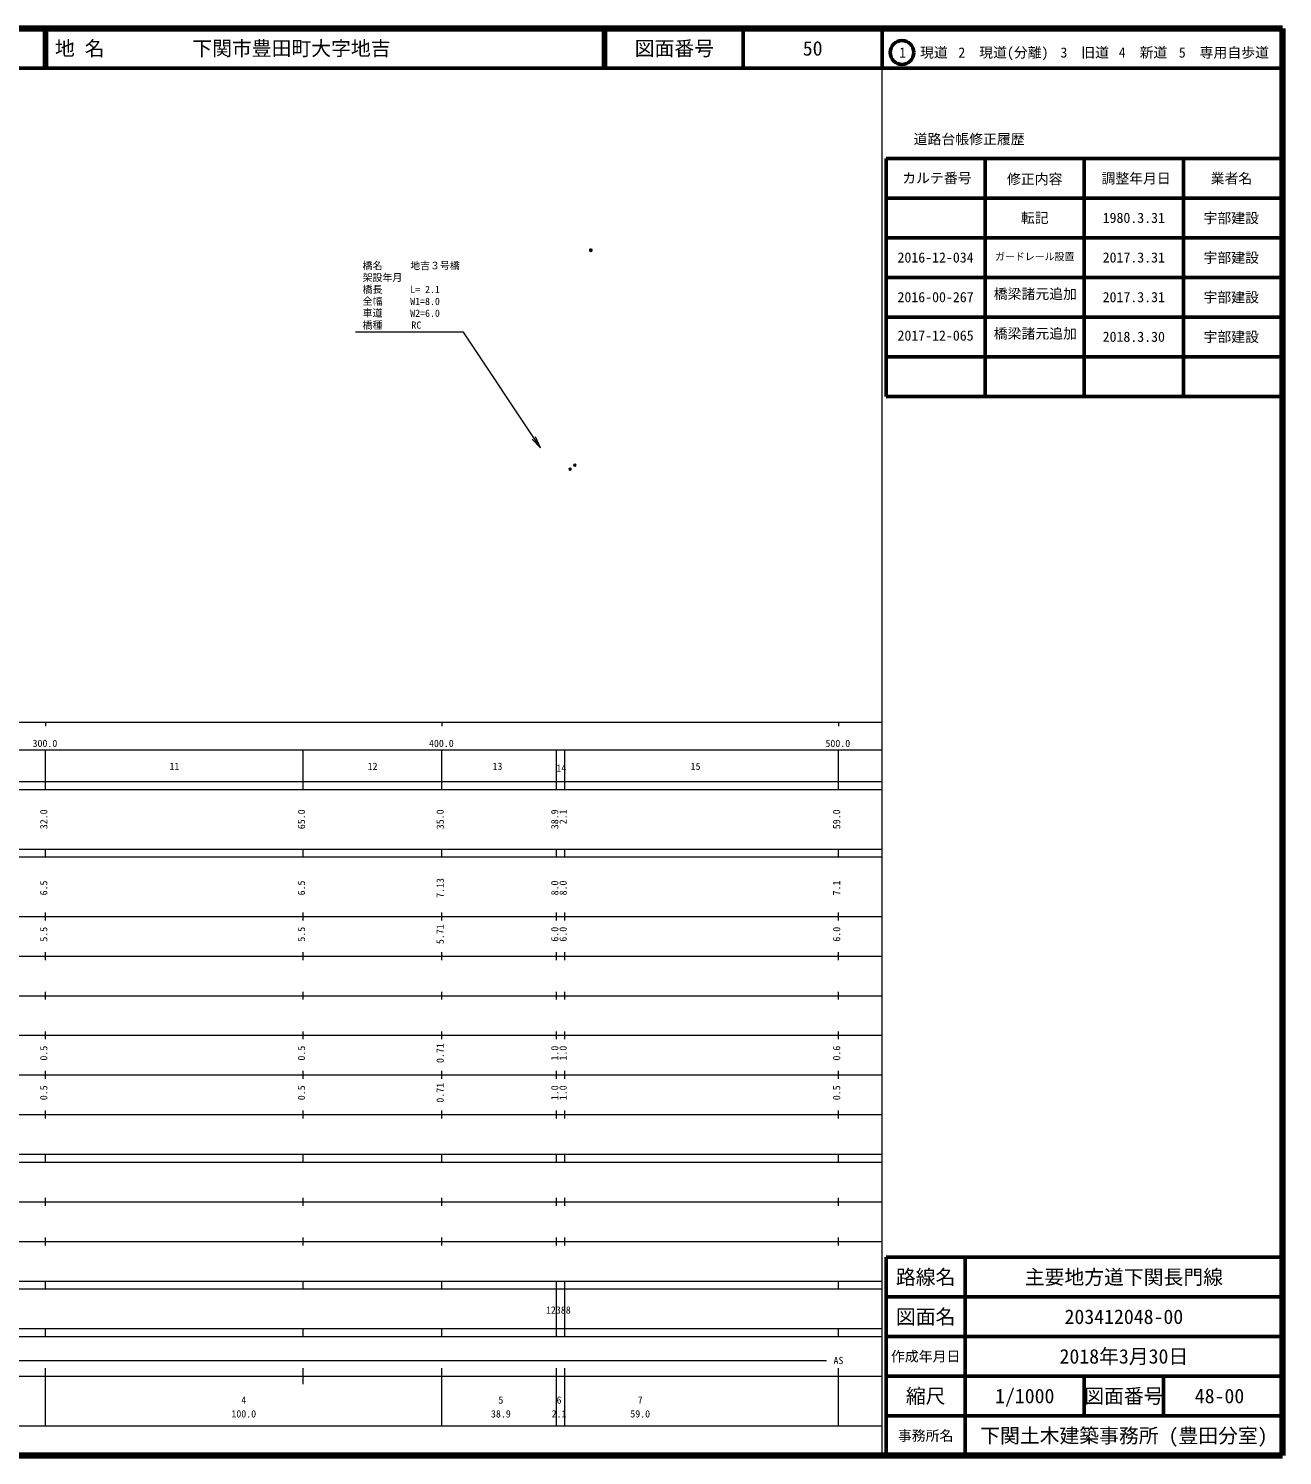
# Model space of a CAD drawing. Units: millimetres, scale not verified. Extents: x 40000 to 680000, y 20000 to 380000.
# Drawn here: x 363711 to 680000, y 20000 to 380000 of the extents above; entities that cross this region are included whole.
import ezdxf
from ezdxf.enums import TextEntityAlignment as Align

# ---------------------------------------------------------------- set-up
doc = ezdxf.new("R2010")
doc.units = ezdxf.units.MM
doc.header["$LTSCALE"] = 1000
doc.header["$PDMODE"] = 32
doc.header["$PDSIZE"] = 500
for name, color, linetype, lineweight in [('M-TTL', 2, 'Continuous', 140), ('M-TTL-FRAM', 2, 'Continuous', 50), ('M-TTL-LINE', 7, 'Continuous', 50), ('名称未設定-18', 7, 'Continuous', 13), ('名称未設定-21', 7, 'Continuous', 13)]:
    doc.layers.add(name, color=color, linetype=linetype, lineweight=lineweight)
doc.layers.add('M-TTL-TXT', color=7, linetype='Continuous')
doc.layers.add('名称未設定-20', color=6, linetype='Continuous')
doc.styles.add('ＭＳ ゴシック', font='')
doc.styles.get('ＭＳ ゴシック').set_extended_font_data('MS Gothic')

# ---------------------------------------------------------------- blocks, each defined once
blk = doc.blocks.new('open_arrow')
at = {"color": 0, "linetype": 'Continuous', "lineweight": -2}
blk.add_lwpolyline([(7.5, 1.25), (0, 0), (7.5, -1.25)], dxfattribs=at)

msp = doc.modelspace()

# ---------------------------------------------------------------- linework, layer by layer
at = {"layer": 'M-TTL'}
for p, q in [((680000, 380000), (40000, 380000)), ((680000, 20000), (680000, 380000)), ((40000, 20000), (680000, 20000))]:
    msp.add_line(p, q, dxfattribs=at)
at = {"layer": 'M-TTL-FRAM'}
for p, q in [((580000, 347197), (580000, 287197)), ((580000, 347197), (680000, 347197)), ((580000, 287197), (680000, 287197)), ((680000, 70000), (580000, 70000)), ((580000, 70000), (580000, 20000))]:
    msp.add_line(p, q, dxfattribs=at)
at = {"layer": 'M-TTL-LINE'}
for p, q in [((367750, 380000), (367750, 370000)), ((368250, 380000), (368250, 370000)), ((508747, 380000), (508747, 370000)), ((509247, 380000), (509247, 370000)), ((543997, 380000), (543997, 370000)), ((579000, 380000), (579000, 370000)), ((40000, 370000), (680000, 370000)), ((605000, 347197), (605000, 287197)), ((630000, 347197), (630000, 287197)), ((655000, 347197), (655000, 287197)), ((580000, 337197), (680000, 337197)), ((580000, 327197), (680000, 327197)), ((580000, 317197), (680000, 317197)), ((580000, 307197), (680000, 307197)), ((580000, 297197), (680000, 297197)), ((600000, 70000), (600000, 20000)), ((680000, 60000), (580000, 60000)), ((680000, 50000), (580000, 50000)), ((680000, 40000), (580000, 40000)), ((630000, 40000), (630000, 30000)), ((650000, 40000), (650000, 30000)), ((680000, 30000), (580000, 30000))]:
    msp.add_line(p, q, dxfattribs=at)
msp.add_circle((584031, 373958), 3000, dxfattribs=at)
at = {"layer": '名称未設定-18'}
msp.add_lwpolyline([(492867, 274212), (473430, 303368), (446191, 303368)], dxfattribs=at)
at = {"layer": '名称未設定-20'}
for p in [(505511, 324039), (505517, 324127), (501538, 269833), (500317, 268863)]:
    msp.add_point(p, dxfattribs=at)
at = {"layer": '名称未設定-21'}
for p, q in [((579000, 20000), (579000, 370000)), ((40000, 205000), (579000, 205000)), ((368000, 205000), (368000, 204000)), ((468000, 205000), (468000, 204000)), ((568000, 205000), (568000, 204000)), ((68000, 198000), (579000, 198000)), ((368000, 188000), (368000, 198000)), ((433000, 188000), (433000, 198000)), ((468000, 188000), (468000, 198000)), ((496900, 188000), (496900, 198000)), ((499000, 188000), (499000, 198000)), ((568000, 188000), (568000, 198000)), ((40000, 190000), (579000, 190000)), ((40000, 188000), (579000, 188000)), ((40000, 173000), (579000, 173000)), ((368000, 171000), (368000, 173000)), ((433000, 171000), (433000, 173000)), ((468000, 171000), (468000, 173000)), ((496900, 171000), (496900, 173000)), ((499000, 171000), (499000, 173000)), ((568000, 171000), (568000, 173000)), ((40000, 171000), (579000, 171000)), ((40000, 156000), (579000, 156000)), ((368000, 155000), (368000, 157000)), ((433000, 155000), (433000, 157000)), ((468000, 155000), (468000, 157000)), ((496900, 155000), (496900, 157000)), ((499000, 155000), (499000, 157000)), ((568000, 155000), (568000, 157000)), ((46000, 146000), (579000, 146000)), ((368000, 145000), (368000, 147000)), ((433000, 145000), (433000, 147000)), ((468000, 145000), (468000, 147000)), ((496900, 145000), (496900, 147000)), ((499000, 145000), (499000, 147000)), ((568000, 145000), (568000, 147000)), ((368000, 135000), (368000, 137000)), ((433000, 135000), (433000, 137000)), ((468000, 135000), (468000, 137000)), ((496900, 135000), (496900, 137000)), ((499000, 135000), (499000, 137000)), ((568000, 135000), (568000, 137000)), ((52000, 136000), (579000, 136000)), ((46000, 126000), (579000, 126000)), ((368000, 125000), (368000, 127000)), ((433000, 125000), (433000, 127000)), ((468000, 125000), (468000, 127000)), ((496900, 125000), (496900, 127000)), ((499000, 125000), (499000, 127000)), ((568000, 125000), (568000, 127000)), ((52000, 116000), (579000, 116000)), ((368000, 115000), (368000, 117000)), ((433000, 115000), (433000, 117000)), ((468000, 115000), (468000, 117000)), ((496900, 115000), (496900, 117000)), ((499000, 115000), (499000, 117000)), ((568000, 115000), (568000, 117000)), ((46000, 106000), (579000, 106000)), ((368000, 105000), (368000, 107000)), ((433000, 105000), (433000, 107000)), ((468000, 105000), (468000, 107000)), ((496900, 105000), (496900, 107000)), ((499000, 105000), (499000, 107000)), ((568000, 105000), (568000, 107000)), ((40000, 96000), (579000, 96000)), ((40000, 94000), (579000, 94000)), ((368000, 94000), (368000, 96000)), ((433000, 94000), (433000, 96000)), ((468000, 94000), (468000, 96000)), ((496900, 94000), (496900, 96000)), ((499000, 94000), (499000, 96000)), ((568000, 94000), (568000, 96000)), ((49000, 84000), (579000, 84000)), ((368000, 83000), (368000, 85000)), ((433000, 83000), (433000, 85000)), ((468000, 83000), (468000, 85000)), ((496900, 83000), (496900, 85000)), ((499000, 83000), (499000, 85000)), ((568000, 83000), (568000, 85000)), ((40000, 74000), (579000, 74000)), ((368000, 73000), (368000, 75000)), ((433000, 73000), (433000, 75000)), ((468000, 73000), (468000, 75000)), ((496900, 73000), (496900, 75000)), ((499000, 73000), (499000, 75000)), ((568000, 73000), (568000, 75000)), ((40000, 64000), (579000, 64000)), ((40000, 62000), (579000, 62000)), ((368000, 62000), (368000, 64000)), ((433000, 62000), (433000, 64000)), ((468000, 62000), (468000, 64000)), ((496900, 52000), (496900, 64000)), ((499000, 52000), (499000, 64000)), ((568000, 62000), (568000, 64000)), ((40000, 52000), (579000, 52000)), ((368000, 50000), (368000, 52000)), ((433000, 50000), (433000, 52000)), ((468000, 50000), (468000, 52000)), ((496900, 50000), (496900, 52000)), ((499000, 50000), (499000, 52000)), ((568000, 50000), (568000, 52000)), ((40000, 50000), (579000, 50000)), ((71000, 44000), (565000, 44000)), ((40000, 40000), (579000, 40000)), ((368000, 27500), (368000, 42000)), ((433000, 38000), (433000, 42000)), ((468000, 27500), (468000, 42000)), ((496900, 27500), (496900, 42000)), ((499000, 27500), (499000, 42000)), ((568000, 27500), (568000, 42000)), ((68000, 27500), (579000, 27500))]:
    msp.add_line(p, q, dxfattribs=at)

# ---------------------------------------------------------------- block references
at = {"layer": '名称未設定-18', "xscale": 400, "yscale": 400, "rotation": 123.7}
msp.add_blockref('open_arrow', (492867, 274212), dxfattribs=at)

# ---------------------------------------------------------------- texts
at = {"layer": 'M-TTL-TXT', "style": 'ＭＳ ゴシック'}
for s, p in [('地 名', (370380, 375000)), ('下関市豊田町大字地吉', (405024, 375000))]:
    msp.add_text(s, height=3666, dxfattribs=at).set_placement(p, align=Align.MIDDLE_LEFT)
for s, height, p in [('図面番号', 3666, (526622, 375000)), ('50', 3666, (561497, 375000)), ('1\u3000現道', 2566, (589448, 373958)), ('2\u3000現道(分離)', 2566, (609619, 373958)), ('3\u3000旧道', 2566, (630121, 373958)), ('4\u3000新道', 2566, (644824, 373958)), ('5\u3000専用自歩道', 2566, (665228, 373958)), ('道路台帳修正履歴', 2566, (600968, 352113)), ('カルテ番号', 2566, (592839, 342277)), ('修正内容', 2566, (617509, 342023)), ('調整年月日', 2566, (643089, 342197)), ('業者名', 2566, (667134, 342197)), ('転記', 2566, (617500, 332245)), ('1980.3.31', 2566, (642500, 332245)), ('宇部建設', 2566, (667077, 332189)), ('2016-12-034', 2566, (592500, 322245)), ('2017.3.31', 2566, (642500, 322245)), ('宇部建設', 2566, (667077, 322189)), ('2016-00-267', 2566, (592500, 312245)), ('2017.3.31', 2566, (642500, 312245)), ('宇部建設', 2566, (667077, 312189)), ('2018.3.30', 2566, (642500, 302245)), ('宇部建設', 2566, (667077, 302189)), ('路線名', 3666, (590000, 65000)), ('路線名', 3666, (590000, 65000)), ('主要地方道下関長門線', 3666, (640000, 65000)), ('図面名', 3666, (590000, 55000)), ('図面名', 3666, (590000, 55000)), ('203412048-00', 3666, (640000, 55000)), ('2018年3月30日', 3666, (640000, 45000)), ('作成年月日', 2566, (590000, 45000)), ('作成年月日', 2566, (590000, 45000)), ('縮尺', 3666, (590000, 35000)), ('縮尺', 3666, (590000, 35000)), ('1/1000', 3666, (615000, 35000)), ('図面番号', 3666, (640000, 35000)), ('図面番号', 3666, (640000, 35000)), ('48-00', 3666, (664125, 35000)), ('事務所名', 2566, (590000, 25000)), ('事務所名', 2566, (590000, 25000)), ('下関土木建築事務所 (豊田分室)', 3666, (640000, 25000))]:
    msp.add_text(s, height=height, dxfattribs=at).set_placement(p, align=Align.MIDDLE_CENTER)
msp.add_text('ガードレール設置', height=1833, dxfattribs=at).set_placement((607500, 320995), align=Align.BOTTOM_LEFT)
for s, p in [('橋梁諸元追加', (617672, 310995)), ('2017-12-065', (592500, 300495)), ('橋梁諸元追加', (617672, 300995))]:
    msp.add_text(s, height=2566, dxfattribs=at).set_placement(p, align=Align.BOTTOM_CENTER)
at = {"layer": '名称未設定-18', "style": 'ＭＳ ゴシック'}
for s, p in [('橋名', (447986, 318714)), ('地吉３号橋', (459986, 318714)), ('架設年月', (447986, 315714)), ('橋長', (447986, 312714)), ('L= 2.1', (459986, 312714)), ('全幅', (447986, 309714)), ('W1=8.0', (459986, 309714)), ('橋種', (447986, 303714)), ('車道', (447986, 306775)), ('W2=6.0', (459986, 306714)), ('RC', (460277, 303714))]:
    msp.add_text(s, height=1833, dxfattribs=at).set_placement(p, align=Align.BOTTOM_LEFT)
at = {"layer": '名称未設定-21', "style": 'ＭＳ ゴシック'}
for s, p in [('300.0', (367844, 198195)), ('400.0', (467844, 198195)), ('500.0', (567844, 198195)), ('11', (400500, 192405)), ('12', (450500, 192405)), ('13', (481999, 192405)), ('15', (531962, 192405)), ('14', (498091, 191956)), ('12388', (497355, 55234)), ('AS', (568000, 42500)), ('4', (418000, 32523)), ('5', (482853, 32523)), ('6', (497525, 32523)), ('7', (518000, 32523)), ('100.0', (418000, 29033)), ('38.9', (482853, 29033)), ('2.1', (497525, 29033)), ('59.0', (518000, 29033))]:
    msp.add_text(s, height=1833, dxfattribs=at).set_placement(p, align=Align.BOTTOM_CENTER)
for s, p in [('32.0', (369000, 180500)), ('65.0', (434000, 180500)), ('35.0', (469000, 180500)), ('38.9', (497900, 180500)), (' 2.1', (500000, 180500)), ('59.0', (569000, 180500)), ('6.5', (369000, 163174)), ('6.5', (434000, 163174)), ('7.13', (469000, 163174)), ('8.0', (497900, 163174)), ('8.0', (500000, 163174)), ('7.1', (569000, 163174)), ('5.5', (369000, 151500)), ('5.5', (434000, 151500)), ('5.71', (469000, 151500)), ('6.0', (497900, 151500)), ('6.0', (500000, 151500)), ('6.0', (569000, 151500)), ('0.5', (369000, 121500)), ('0.5', (434000, 121500)), ('0.71', (469000, 121500)), ('1.0', (497900, 121500)), ('1.0', (500000, 121500)), ('0.6', (569000, 121500)), ('0.5', (369000, 111500)), ('0.5', (434000, 111500)), ('0.71', (469000, 111500)), ('1.0', (497900, 111500)), ('1.0', (500000, 111500)), ('0.5', (569000, 111500))]:
    msp.add_text(s, height=1833, rotation=90, dxfattribs=at).set_placement(p, align=Align.BOTTOM_CENTER)

doc.saveas('drawing.dxf')
